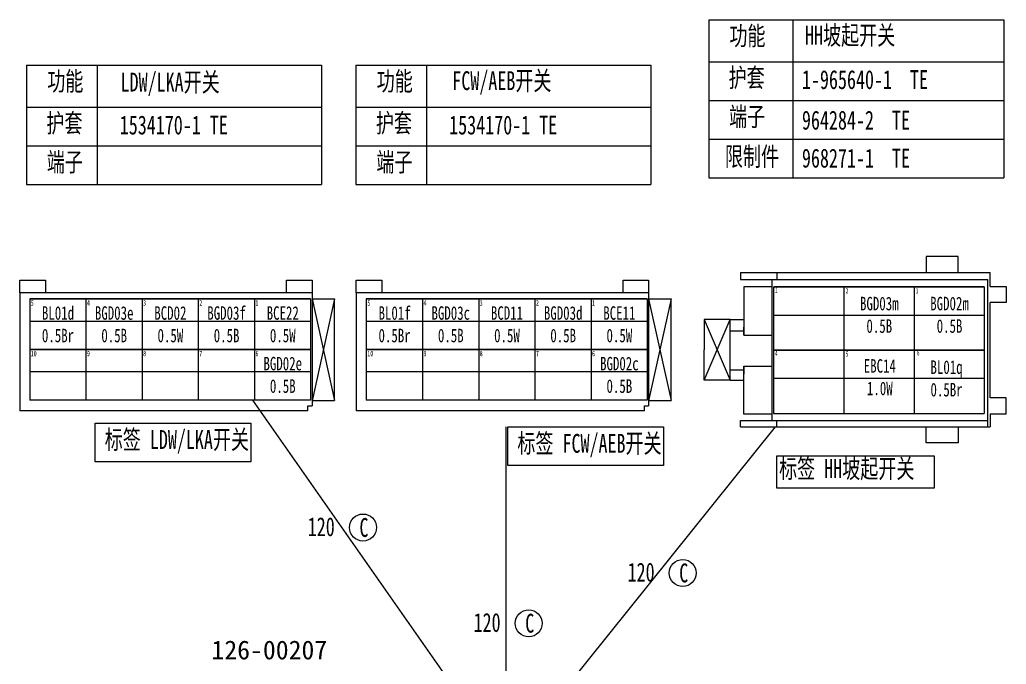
# Model space of a CAD drawing. Header units: millimetres. Extents: x 1543 to 5748, y 1576 to 2417.
# Drawn here: x 3420.6 to 3603.2, y 2028.9 to 2148.2 of the extents above; entities that cross this region are included whole.
import ezdxf

# ---------------------------------------------------------------- set-up
doc = ezdxf.new("R2010")
doc.units = ezdxf.units.MM
doc.layers.get('0').update_dxf_attribs({"lineweight": 25})
doc.layers.add('11文本层', color=255, linetype='Continuous')
for name, color, linetype, lineweight in [('1轮廓实线层', 7, 'Continuous', 50), ('6文字层', 3, 'Continuous', 25), ('_0', 7, 'Continuous', 25)]:
    doc.layers.add(name, color=color, linetype=linetype, lineweight=lineweight)
doc.styles.add('FST', font='', dxfattribs={"width": 0.67})
doc.styles.get("Standard").update_dxf_attribs({"font": ''})
doc.styles.add('仿宋体', font='', dxfattribs={"width": 0.7, "height": 3.5})
doc.styles.add('仿宋体GB2312', font='', dxfattribs={"width": 0.7})
doc.styles.add('标准', font='fangsong.ttf', dxfattribs={"width": 0.7, "height": 3.5})
doc.styles.get('FST').set_extended_font_data('宋体')
doc.styles.get('Standard').set_extended_font_data('SimSun')
doc.styles.get('仿宋体').set_extended_font_data('SimSun')
doc.styles.get('仿宋体GB2312').set_extended_font_data('SimSun')

msp = doc.modelspace()

# ---------------------------------------------------------------- linework, layer by layer
for p, q in [((3594.33, 2104.41), (3588.4, 2104.41)), ((3588.4, 2104.41), (3588.4, 2101.45)), ((3594.33, 2101.45), (3594.33, 2104.41)), ((3420.62, 2097.67), (3420.62, 2100.05)), ((3420.62, 2100.05), (3425.37, 2100.05)), ((3425.37, 2100.05), (3425.37, 2097.67)), ((3469.99, 2097.67), (3469.99, 2100.05)), ((3469.99, 2100.05), (3474.74, 2100.05)), ((3474.74, 2100.05), (3474.74, 2097.67)), ((3482.92, 2097.67), (3482.92, 2100.05)), ((3482.92, 2100.05), (3487.66, 2100.05)), ((3487.66, 2100.05), (3487.66, 2097.67)), ((3532.29, 2097.67), (3532.29, 2100.05)), ((3532.29, 2100.05), (3537.03, 2100.05)), ((3537.03, 2100.05), (3537.03, 2097.67)), ((3554.03, 2101.45), (3560.78, 2101.45)), ((3554.03, 2101.45), (3554.03, 2100.16)), ((3554.03, 2100.16), (3560.78, 2100.16)), ((3559.82, 2100.16), (3559.82, 2087.17)), ((3559.82, 2100.16), (3599.83, 2100.16)), ((3560.78, 2101.45), (3600.26, 2101.45)), ((3560.78, 2101.45), (3560.78, 2100.16)), ((3599.83, 2072.88), (3599.83, 2100.16)), ((3600.26, 2098.87), (3600.26, 2101.45)), ((3559.82, 2098.76), (3554.63, 2098.76)), ((3554.63, 2098.76), (3554.63, 2089.86)), ((3560.15, 2098.77), (3560.15, 2087.07)), ((3560.15, 2098.77), (3573.15, 2098.77)), ((3573.15, 2098.77), (3560.29, 2098.77)), ((3573.15, 2098.77), (3573.15, 2087.07)), ((3573.15, 2098.77), (3573.15, 2087.07)), ((3573.15, 2098.77), (3586.15, 2098.77)), ((3586.15, 2098.77), (3573.29, 2098.77)), ((3586.15, 2098.77), (3586.15, 2087.07)), ((3586.15, 2098.77), (3586.15, 2087.07)), ((3586.15, 2098.77), (3599.15, 2098.77)), ((3599.15, 2098.77), (3586.29, 2098.77)), ((3599.15, 2098.77), (3599.15, 2087.07)), ((3600.26, 2098.87), (3603.22, 2098.87)), ((3603.22, 2098.87), (3603.22, 2095.9)), ((3474.74, 2097.67), (3420.62, 2097.67)), ((3422.47, 2096.56), (3422.47, 2087.2)), ((3432.87, 2096.56), (3422.47, 2096.56)), ((3422.47, 2096.56), (3432.76, 2096.56)), ((3432.87, 2096.56), (3432.87, 2087.2)), ((3443.27, 2096.56), (3432.87, 2096.56)), ((3432.87, 2096.56), (3443.16, 2096.56)), ((3443.27, 2096.56), (3443.27, 2087.2)), ((3453.67, 2096.56), (3443.27, 2096.56)), ((3443.27, 2096.56), (3453.56, 2096.56)), ((3453.67, 2096.56), (3453.67, 2087.2)), ((3464.07, 2096.56), (3453.67, 2096.56)), ((3453.67, 2096.56), (3463.96, 2096.56)), ((3453.67, 2096.56), (3453.67, 2087.2)), ((3464.07, 2096.56), (3464.07, 2087.2)), ((3474.47, 2096.56), (3464.07, 2096.56)), ((3464.07, 2096.56), (3474.36, 2096.56)), ((3464.07, 2096.56), (3464.07, 2087.2)), ((3474.47, 2096.56), (3474.47, 2087.2)), ((3474.74, 2097.67), (3474.74, 2087.28)), ((3474.74, 2096.55), (3478.88, 2096.55)), ((3478.88, 2077.73), (3478.88, 2096.55)), ((3537.03, 2097.67), (3482.92, 2097.67)), ((3484.77, 2096.56), (3484.77, 2087.2)), ((3495.17, 2096.56), (3484.77, 2096.56)), ((3484.77, 2096.56), (3495.06, 2096.56)), ((3495.17, 2096.56), (3495.17, 2087.2)), ((3505.57, 2096.56), (3495.17, 2096.56)), ((3495.17, 2096.56), (3505.46, 2096.56)), ((3505.57, 2096.56), (3505.57, 2087.2)), ((3515.97, 2096.56), (3505.57, 2096.56)), ((3505.57, 2096.56), (3515.86, 2096.56)), ((3515.97, 2096.56), (3515.97, 2087.2)), ((3526.37, 2096.56), (3515.97, 2096.56)), ((3515.97, 2096.56), (3526.26, 2096.56)), ((3515.97, 2096.56), (3515.97, 2087.2)), ((3526.37, 2096.56), (3526.37, 2087.2)), ((3536.77, 2096.56), (3526.37, 2096.56)), ((3526.37, 2096.56), (3536.66, 2096.56)), ((3526.37, 2096.56), (3526.37, 2087.2)), ((3536.77, 2096.56), (3536.77, 2087.2)), ((3537.03, 2097.67), (3537.03, 2087.28)), ((3537.03, 2096.55), (3541.18, 2096.55)), ((3541.18, 2077.73), (3541.18, 2096.55)), ((3603.22, 2095.9), (3600.26, 2095.9)), ((3600.26, 2078.27), (3600.26, 2095.9)), ((3552.14, 2092.71), (3547.33, 2092.71)), ((3547.33, 2092.71), (3547.33, 2087.1)), ((3547.33, 2081.49), (3552.14, 2092.71)), ((3547.33, 2092.71), (3552.12, 2081.49)), ((3552.12, 2081.49), (3552.14, 2092.71)), ((3552.14, 2092.71), (3554.63, 2092.71)), ((3560.15, 2093.57), (3573.15, 2093.57)), ((3573.15, 2093.57), (3586.15, 2093.57)), ((3586.15, 2093.57), (3599.15, 2093.57)), ((3432.87, 2092.4), (3422.47, 2092.4)), ((3443.27, 2092.4), (3432.87, 2092.4)), ((3453.67, 2092.4), (3443.27, 2092.4)), ((3464.07, 2092.4), (3453.67, 2092.4)), ((3474.47, 2092.4), (3464.07, 2092.4)), ((3495.17, 2092.4), (3484.77, 2092.4)), ((3505.57, 2092.4), (3495.17, 2092.4)), ((3515.97, 2092.4), (3505.57, 2092.4)), ((3526.37, 2092.4), (3515.97, 2092.4)), ((3536.77, 2092.4), (3526.37, 2092.4)), ((3554.63, 2089.86), (3554.63, 2091.35)), ((3554.63, 2090.6), (3552.13, 2090.61)), ((3554.63, 2089.86), (3559.82, 2089.86)), ((3422.47, 2087.2), (3422.47, 2077.84)), ((3432.87, 2087.2), (3422.47, 2087.2)), ((3422.47, 2087.2), (3432.76, 2087.2)), ((3432.87, 2087.2), (3422.47, 2087.2)), ((3432.87, 2087.2), (3432.87, 2077.84)), ((3443.27, 2087.2), (3432.87, 2087.2)), ((3432.87, 2087.2), (3443.16, 2087.2)), ((3443.27, 2087.2), (3432.87, 2087.2)), ((3443.27, 2087.2), (3443.27, 2077.84)), ((3453.67, 2087.2), (3443.27, 2087.2)), ((3443.27, 2087.2), (3453.56, 2087.2)), ((3453.67, 2087.2), (3443.27, 2087.2)), ((3453.67, 2087.2), (3453.67, 2077.84)), ((3464.07, 2087.2), (3453.67, 2087.2)), ((3453.67, 2087.2), (3463.96, 2087.2)), ((3453.67, 2087.2), (3453.67, 2077.84)), ((3464.07, 2087.2), (3453.67, 2087.2)), ((3464.07, 2087.2), (3464.07, 2077.84)), ((3474.47, 2087.2), (3464.07, 2087.2)), ((3464.07, 2087.2), (3474.36, 2087.2)), ((3464.07, 2087.2), (3464.07, 2077.84)), ((3474.47, 2087.2), (3464.07, 2087.2)), ((3474.47, 2087.2), (3474.47, 2077.84)), ((3474.74, 2087.28), (3474.74, 2084.85)), ((3484.77, 2087.2), (3484.77, 2077.84)), ((3495.17, 2087.2), (3484.77, 2087.2)), ((3484.77, 2087.2), (3495.06, 2087.2)), ((3495.17, 2087.2), (3484.77, 2087.2)), ((3495.17, 2087.2), (3495.17, 2077.84)), ((3505.57, 2087.2), (3495.17, 2087.2)), ((3495.17, 2087.2), (3505.46, 2087.2)), ((3505.57, 2087.2), (3495.17, 2087.2)), ((3505.57, 2087.2), (3505.57, 2077.84)), ((3515.97, 2087.2), (3505.57, 2087.2)), ((3505.57, 2087.2), (3515.86, 2087.2)), ((3515.97, 2087.2), (3505.57, 2087.2)), ((3515.97, 2087.2), (3515.97, 2077.84)), ((3526.37, 2087.2), (3515.97, 2087.2)), ((3515.97, 2087.2), (3526.26, 2087.2)), ((3515.97, 2087.2), (3515.97, 2077.84)), ((3526.37, 2087.2), (3515.97, 2087.2)), ((3526.37, 2087.2), (3526.37, 2077.84)), ((3536.77, 2087.2), (3526.37, 2087.2)), ((3526.37, 2087.2), (3536.66, 2087.2)), ((3526.37, 2087.2), (3526.37, 2077.84)), ((3536.77, 2087.2), (3526.37, 2087.2)), ((3536.77, 2087.2), (3536.77, 2077.84)), ((3537.03, 2087.28), (3537.03, 2084.85)), ((3547.33, 2081.49), (3547.33, 2087.1)), ((3559.82, 2087.17), (3559.82, 2084.12)), ((3560.15, 2087.07), (3560.15, 2075.37)), ((3560.15, 2087.07), (3573.15, 2087.07)), ((3560.15, 2087.07), (3573.15, 2087.07)), ((3573.15, 2087.07), (3560.29, 2087.07)), ((3573.15, 2087.07), (3573.15, 2075.37)), ((3573.15, 2087.07), (3573.15, 2075.37)), ((3573.15, 2087.07), (3586.15, 2087.07)), ((3573.15, 2087.07), (3586.15, 2087.07)), ((3586.15, 2087.07), (3573.29, 2087.07)), ((3586.15, 2087.07), (3586.15, 2075.37)), ((3586.15, 2087.07), (3586.15, 2075.37)), ((3586.15, 2087.07), (3599.15, 2087.07)), ((3586.15, 2087.07), (3599.15, 2087.07)), ((3599.15, 2087.07), (3586.29, 2087.07)), ((3599.15, 2087.07), (3599.15, 2075.37)), ((3474.74, 2084.85), (3474.74, 2077.67)), ((3537.03, 2084.85), (3537.03, 2077.67)), ((3554.63, 2075.23), (3554.63, 2084.12)), ((3554.63, 2084.12), (3559.82, 2084.12)), ((3554.63, 2084.12), (3554.63, 2082.64)), ((3559.82, 2084.12), (3559.82, 2075.16)), ((3432.87, 2083.04), (3422.47, 2083.04)), ((3443.27, 2083.04), (3432.87, 2083.04)), ((3453.67, 2083.04), (3443.27, 2083.04)), ((3464.07, 2083.04), (3453.67, 2083.04)), ((3474.47, 2083.04), (3464.07, 2083.04)), ((3495.17, 2083.04), (3484.77, 2083.04)), ((3505.57, 2083.04), (3495.17, 2083.04)), ((3515.97, 2083.04), (3505.57, 2083.04)), ((3526.37, 2083.04), (3515.97, 2083.04)), ((3536.77, 2083.04), (3526.37, 2083.04)), ((3554.63, 2083.38), (3552.13, 2083.38)), ((3560.15, 2081.87), (3573.15, 2081.87)), ((3573.15, 2081.87), (3586.15, 2081.87)), ((3586.15, 2081.87), (3599.15, 2081.87)), ((3552.12, 2081.49), (3547.33, 2081.49)), ((3552.12, 2081.49), (3554.63, 2081.49)), ((3474.74, 2078.92), (3474.74, 2076.76)), ((3537.03, 2078.92), (3537.03, 2076.76)), ((3603.22, 2078.27), (3600.26, 2078.27)), ((3603.22, 2075.31), (3603.22, 2078.27)), ((3432.87, 2077.84), (3422.47, 2077.84)), ((3443.27, 2077.84), (3432.87, 2077.84)), ((3453.67, 2077.84), (3443.27, 2077.84)), ((3464.07, 2077.84), (3453.67, 2077.84)), ((3474.47, 2077.84), (3464.07, 2077.84)), ((3473.97, 2075.86), (3473.97, 2076.76)), ((3474.74, 2077.73), (3478.88, 2077.73)), ((3495.17, 2077.84), (3484.77, 2077.84)), ((3505.57, 2077.84), (3495.17, 2077.84)), ((3515.97, 2077.84), (3505.57, 2077.84)), ((3526.37, 2077.84), (3515.97, 2077.84)), ((3536.77, 2077.84), (3526.37, 2077.84)), ((3536.26, 2075.86), (3536.26, 2076.76)), ((3537.03, 2077.73), (3541.18, 2077.73)), ((3559.82, 2076.71), (3559.82, 2074.02)), ((3473.97, 2075.86), (3420.62, 2075.86)), ((3536.26, 2075.86), (3482.92, 2075.86)), ((3559.82, 2075.23), (3554.63, 2075.23)), ((3560.15, 2075.37), (3573.15, 2075.37)), ((3573.15, 2075.37), (3586.15, 2075.37)), ((3586.15, 2075.37), (3599.15, 2075.37)), ((3600.26, 2075.31), (3603.22, 2075.31)), ((3600.26, 2075.31), (3600.26, 2072.88)), ((3554.03, 2072.88), (3554.03, 2074.02)), ((3554.03, 2074.02), (3599.83, 2074.02)), ((3554.03, 2072.88), (3560.78, 2072.88)), ((3560.78, 2072.88), (3560.78, 2074.02)), ((3560.78, 2072.88), (3600.26, 2072.88)), ((3588.4, 2069.92), (3588.4, 2072.88)), ((3594.33, 2072.88), (3594.33, 2069.92)), ((3594.33, 2069.92), (3588.4, 2069.92))]:
    msp.add_line(p, q)
at = {"layer": '11文本层'}
for p, q in [((3548.14, 2148.22), (3548.14, 2140.42)), ((3548.14, 2148.22), (3563.74, 2148.22)), ((3563.74, 2148.22), (3563.74, 2118.97)), ((3563.74, 2148.22), (3602.74, 2148.22)), ((3602.74, 2148.22), (3602.74, 2118.97)), ((3602.74, 2148.22), (3602.74, 2140.42)), ((3548.14, 2140.42), (3602.74, 2140.42)), ((3548.14, 2140.42), (3548.14, 2133.27)), ((3421.88, 2139.82), (3421.88, 2132.02)), ((3421.88, 2139.82), (3437.48, 2139.82)), ((3434.95, 2139.82), (3434.95, 2117.72)), ((3437.48, 2139.82), (3476.48, 2139.82)), ((3476.48, 2139.82), (3476.48, 2117.72)), ((3482.85, 2139.82), (3482.85, 2132.02)), ((3482.85, 2139.82), (3498.45, 2139.82)), ((3495.92, 2139.82), (3495.92, 2117.72)), ((3498.45, 2139.82), (3537.45, 2139.82)), ((3537.45, 2139.82), (3537.45, 2117.72)), ((3548.14, 2133.27), (3602.74, 2133.27)), ((3548.14, 2133.27), (3548.14, 2126.12)), ((3421.88, 2132.02), (3476.48, 2132.02)), ((3421.88, 2132.02), (3421.88, 2124.87)), ((3482.85, 2132.02), (3537.45, 2132.02)), ((3482.85, 2132.02), (3482.85, 2124.87)), ((3548.14, 2126.12), (3602.74, 2126.12)), ((3548.14, 2126.12), (3548.14, 2118.97)), ((3421.88, 2124.87), (3476.48, 2124.87)), ((3421.88, 2124.87), (3421.88, 2117.72)), ((3482.85, 2124.87), (3537.45, 2124.87)), ((3482.85, 2124.87), (3482.85, 2117.72)), ((3548.14, 2118.97), (3602.74, 2118.97)), ((3421.88, 2117.72), (3476.48, 2117.72)), ((3482.85, 2117.72), (3537.45, 2117.72))]:
    msp.add_line(p, q, dxfattribs=at)
at = {"layer": '1轮廓实线层', "lineweight": -3}
for p, q in [((3510.63, 2010.89), (3463.75, 2077.84)), ((3510.63, 2010.89), (3510.63, 2072.88)), ((3560.46, 2072.88), (3510.63, 2010.89))]:
    msp.add_line(p, q, dxfattribs=at)
at = {"layer": '1轮廓实线层', "lineweight": -2}
for points in [[(3434.58, 2073.58), (3463.42, 2073.58), (3463.42, 2066.41), (3434.58, 2066.41)], [(3510.95, 2072.88), (3539.79, 2072.88), (3539.79, 2065.71), (3510.95, 2065.71)], [(3560.78, 2067.53), (3589.89, 2067.53), (3589.89, 2061.5), (3560.78, 2061.5)]]:
    msp.add_lwpolyline(points, close=True, dxfattribs=at)
at = {"layer": '_0', "lineweight": -3}
for p, q in [((3420.62, 2097.67), (3420.62, 2075.86)), ((3474.74, 2096.55), (3478.88, 2077.73)), ((3478.88, 2096.55), (3474.74, 2077.67)), ((3482.92, 2097.67), (3482.92, 2075.86)), ((3537.03, 2096.55), (3541.18, 2077.73)), ((3541.18, 2096.55), (3537.03, 2077.67)), ((3541.18, 2077.73), (3541.18, 2096.55)), ((3473.97, 2076.76), (3474.74, 2076.76)), ((3536.26, 2076.76), (3537.03, 2076.76))]:
    msp.add_line(p, q, dxfattribs=at)
at = {"layer": '_0'}
for centre in [(3484.15, 2054.24), (3543.34, 2045.83), (3514.84, 2036.52)]:
    msp.add_circle(centre, 2.5, dxfattribs=at)

# ---------------------------------------------------------------- texts
at = {"width": 0.6}
for s, p in [('1', (3560.43, 2097.7)), ('2', (3573.52, 2097.59)), ('3', (3586.45, 2097.52)), ('4', (3560.43, 2085.98)), ('5', (3573.5, 2085.9)), ('6', (3586.68, 2086.07))]:
    msp.add_text(s, height=0.975, dxfattribs=at).set_placement(p)
at = {"linetype": 'ByBlock', "lineweight": -2, "style": 'FST', "width": 0.67}
for s, p in [('5', (3422.66, 2095.3)), ('4', (3433.06, 2095.3)), ('3', (3443.46, 2095.3)), ('2', (3453.86, 2095.3)), ('1', (3464.26, 2095.3)), ('5', (3484.96, 2095.3)), ('4', (3495.36, 2095.3)), ('3', (3505.76, 2095.3)), ('2', (3516.16, 2095.3)), ('1', (3526.56, 2095.3)), ('10', (3422.66, 2085.94)), ('9', (3433.06, 2085.94)), ('8', (3443.46, 2085.94)), ('7', (3453.86, 2085.94)), ('6', (3464.26, 2085.94)), ('10', (3484.96, 2085.94)), ('9', (3495.36, 2085.94)), ('8', (3505.76, 2085.94)), ('7', (3516.16, 2085.94)), ('6', (3526.56, 2085.94))]:
    msp.add_text(s, height=1, dxfattribs=at).set_placement(p)
at = {"char_height": 2.5, "width": 6.2163, "attachment_point": 1, "style": '标准'}
for s, insert in [('\\pxqc;BGD03m\\P0.5B', (3576.61, 2096.94)), ('\\pxqc;BGD02m\\P0.5B', (3589.61, 2096.94)), ('\\pxqc;BL01d\\P0.5Br', (3424.6, 2095.19)), ('\\pxqc;BGD03e\\P0.5B', (3435, 2095.19)), ('\\pxqc;BCD02\\P0.5W', (3445.4, 2095.19)), ('\\pxqc;BGD03f\\P0.5B', (3455.8, 2095.19)), ('\\pxqc;BCE22\\P0.5W', (3466.2, 2095.19)), ('\\pxqc;BL01f\\P0.5Br', (3486.9, 2095.19)), ('\\pxqc;BGD03c\\P0.5B', (3497.3, 2095.19)), ('\\pxqc;BCD11\\P0.5W', (3507.7, 2095.19)), ('\\pxqc;BGD03d\\P0.5B', (3518.1, 2095.19)), ('\\pxqc;BCE11\\P0.5W', (3528.5, 2095.19)), ('\\pxqc;BGD02e\\P0.5B', (3466.2, 2085.83)), ('\\pxqc;BGD02c\\P0.5B', (3528.5, 2085.83)), ('\\pxqc;BL01q\\P0.5Br', (3589.06, 2085.17))]:
    msp.add_mtext(s, dxfattribs=dict(at, insert=insert))
at = {"color": 1, "insert": (3577.33, 2085.4), "char_height": 2.5, "width": 4.9731, "attachment_point": 1, "style": '标准'}
msp.add_mtext('\\pxqc;EBC14\\P1.0W', dxfattribs=at)
at = {"layer": '11文本层', "style": '标准', "width": 0.7}
for s, p in [('功能', (3551.97, 2143.49)), ('功能', (3425.72, 2135.09)), ('功能', (3486.69, 2135.09)), ('护套', (3551.82, 2135.75)), ('护套', (3425.56, 2127.35)), ('护套', (3486.54, 2127.35)), ('端子', (3551.9, 2128.54)), ('端子', (3425.64, 2120.14)), ('端子', (3486.62, 2120.14)), ('限制件', (3551.15, 2121.16))]:
    msp.add_text(s, height=3.5, dxfattribs=at).set_placement(p)
at = {"layer": '11文本层', "char_height": 3.5, "attachment_point": 1, "style": '标准'}
for s, insert, width in [('HH坡起开关', (3565.98, 2147.1), 41.519), ('LDW/LKA开关', (3439.29, 2138.43), 41.519), ('FCW/AEB开关', (3500.69, 2138.69), 41.519), ('1-965640-1  TE', (3565.4, 2138.89), 41.519), ('964284-2  TE', (3565.4, 2131.39), 41.519), ('1534170-1 TE', (3439.14, 2130.49), 41.519), ('1534170-1 TE', (3500.11, 2130.49), 41.519), ('968271-1  TE', (3565.4, 2124.36), 41.519), ('标签 LDW/LKA开关', (3436.36, 2072.27), 27.0608), ('标签 {\\fFangSong_GB2312|b0|i0|c134|p49;FCW/AEB开关}', (3512.73, 2071.57), 27.0608), ('标签 HH坡起开关', (3561.17, 2066.9), 32.507)]:
    msp.add_mtext(s, dxfattribs=dict(at, insert=insert, width=width))
at = {"layer": '6文字层', "color": 1, "lineweight": -2, "insert": (3456.11, 2033.33), "char_height": 3.5, "width": 22.9655, "attachment_point": 1}
msp.add_mtext('{\\fFangSong_GB2312|b0|i0|c134|p2;126-00207}', dxfattribs=at)
at = {"layer": '_0', "char_height": 3.5, "attachment_point": 1}
for s, insert, width, style in [('120', (3473.93, 2056.14), 5.9278, '仿宋体'), ('C', (3483.5, 2056), 2.4249, '仿宋体GB2312'), ('120', (3533.13, 2047.74), 5.9278, '仿宋体'), ('C', (3542.69, 2047.59), 2.4249, '仿宋体GB2312'), ('120', (3504.63, 2038.42), 5.9278, '仿宋体'), ('C', (3514.19, 2038.28), 2.4249, '仿宋体GB2312')]:
    msp.add_mtext(s, dxfattribs=dict(at, insert=insert, width=width, style=style))

doc.saveas('drawing.dxf')
